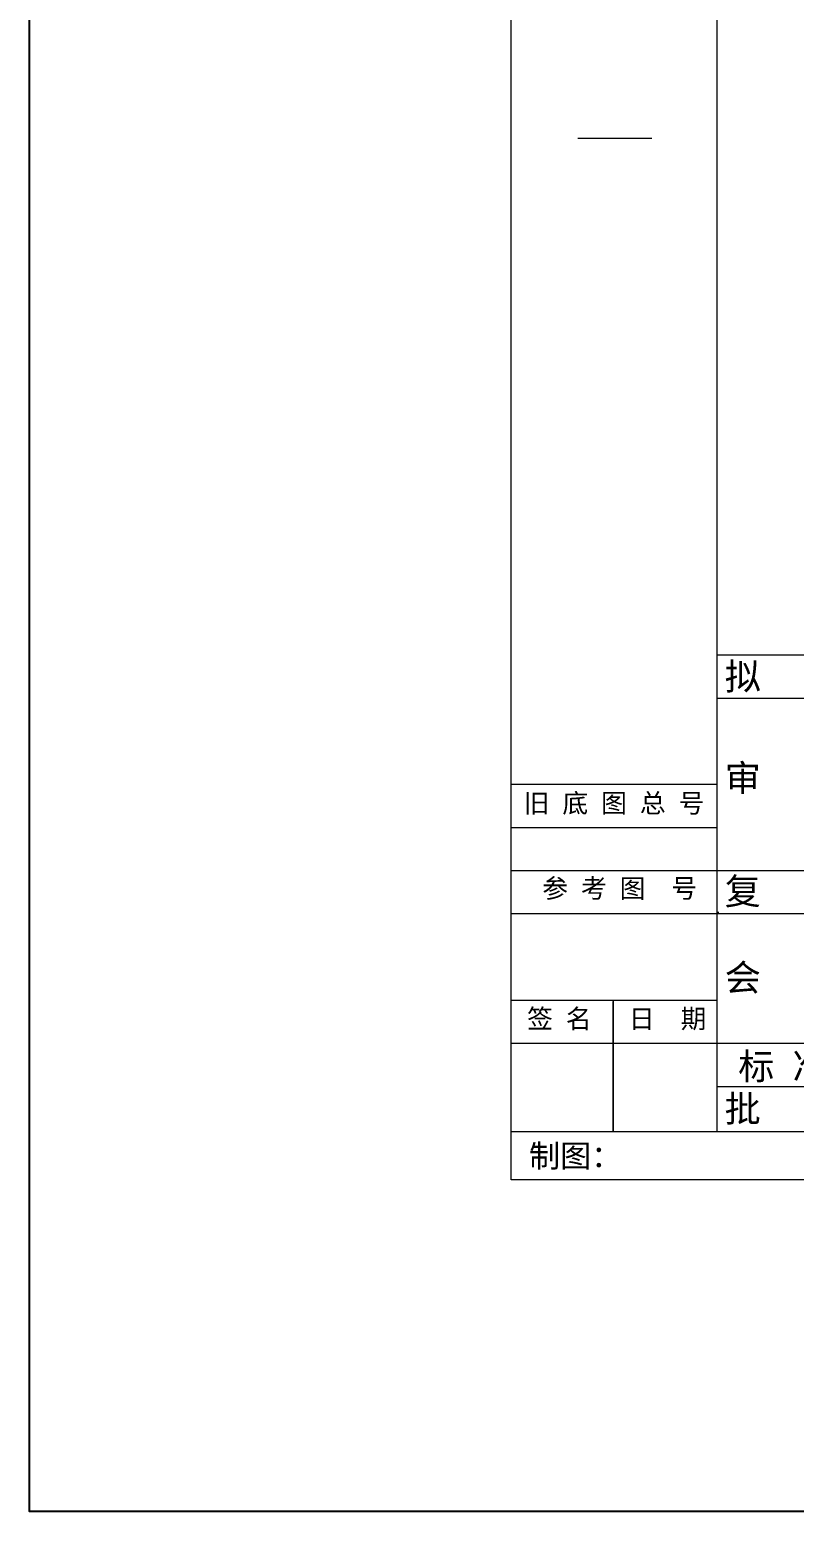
# Model space of a CAD drawing. Extents: x 2505 to 2922, y -308 to -10.
# Drawn here: x 2504.8 to 2576.7, y -308.1 to -168.9 of the extents above; entities that cross this region are included whole.
import ezdxf

# ---------------------------------------------------------------- set-up
doc = ezdxf.new("R2010")
doc.units = 0
doc.header["$LTSCALE"] = 5
doc.header["$MEASUREMENT"] = 0
doc.layers.add('图层1实体', color=7, linetype='CONTINUOUS')
doc.styles.add('宋体', font='')
doc.styles.get('宋体').set_extended_font_data('SimSun')

msp = doc.modelspace()

# ---------------------------------------------------------------- linework, layer by layer
at = {"layer": '图层1实体', "lineweight": 0}
for p, q in [((2556.3293, -179.0735), (2563.2806, -179.0735)), ((2556.3293, -179.0735), (2563.2806, -179.0735)), ((2618.7931, -227.6381), (2569.4291, -227.6381)), ((2569.4291, -231.6913), (2618.7931, -231.6913)), ((2569.4291, -239.7978), (2550.0732, -239.7978)), ((2569.4291, -243.851), (2550.0732, -243.851)), ((2618.7931, -247.9042), (2550.0732, -247.9042)), ((2618.7931, -251.9575), (2550.0732, -251.9575)), ((2569.5293, -251.7451), (2569.5293, -251.8654)), ((2550.0732, -260.0557), (2569.4291, -260.0639)), ((2559.6462, -260.0557), (2559.6462, -272.3321)), ((2559.6462, -272.3321), (2559.6462, -260.1761)), ((2661.9838, -264.125), (2550.0732, -264.125)), ((2569.4291, -268.1782), (2618.7931, -268.1782)), ((2569.4164, -272.4286), (2550.1283, -272.4286))]:
    msp.add_line(p, q, dxfattribs=at)
at = {"layer": '图层1实体'}
msp.add_lwpolyline([(2504.7952, -10.2478), (2921.6878, -10.2478), (2921.6878, -308.0873), (2504.7952, -308.0873)], close=True, dxfattribs=at)
at = {"layer": '图层1实体', "lineweight": 0}
for points in [[(2550.0732, -52.0397), (2712.0369, -52.0397), (2712.0369, -276.948), (2550.0732, -276.948)], [(2569.4291, -56.5995), (2706.6447, -56.5995), (2706.6447, -272.4156), (2569.4291, -272.4156)]]:
    msp.add_lwpolyline(points, close=True, dxfattribs=at)

# ---------------------------------------------------------------- texts
at = {"layer": '图层1实体', "lineweight": 0, "style": '宋体'}
for s, height, p in [('拟      制', 2.49363, (2570.1302, -230.8872)), ('审      核', 2.49363, (2570.1302, -240.4292)), ('复      审', 2.49363, (2570.1302, -251.0642)), ('会      签', 2.49363, (2570.1302, -259.1785)), ('标 准 化', 2.49363, (2571.3993, -267.5171)), ('批      准', 2.49363, (2570.1178, -271.4987)), ('制图：', 2.1374, (2551.7402, -275.7605))]:
    msp.add_text(s, height=height, dxfattribs=at).set_placement(p)
at = {"layer": '图层1实体', "lineweight": 0, "attachment_point": 1, "style": '宋体'}
for s, insert, char_height in [('{\\fSimSun|b0|i0|c134|p2;旧 底 图 总 号}', (2551.2287, -240.6522), 1.781163), ('{\\fSimSun|b0|i0|c134|p2;参 考 图  号}', (2552.9802, -248.6554), 1.781163), ('签 名', (2551.553, -260.9026), 1.78116), ('日  期', (2561.126, -260.9067), 1.78116)]:
    msp.add_mtext(s, dxfattribs=dict(at, insert=insert, char_height=char_height))

doc.saveas('drawing.dxf')
